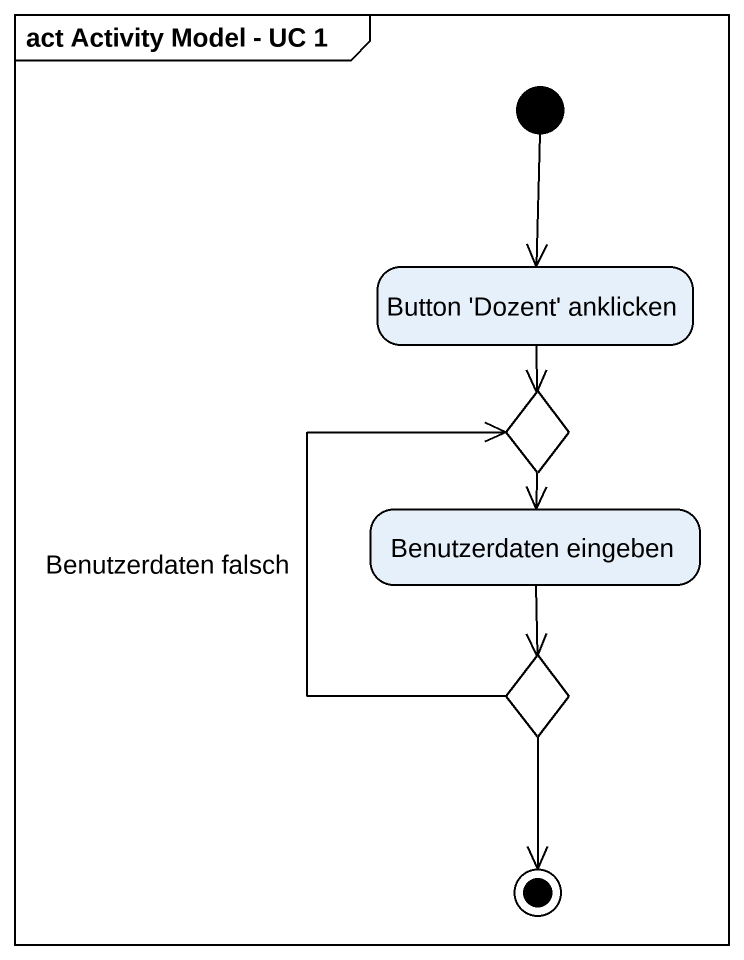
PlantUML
@startuml
mainframe act Activity Model - UC 1
hide empty description
state "Button 'Dozent' anklicken" as Button_Dozent_anklicken
state choice1 <<choice>>
state "Benutzerdaten eingeben" as Benutzerdaten_eingeben
state choice2 <<choice>>
[*] --> Button_Dozent_anklicken
Button_Dozent_anklicken --> choice1
choice1 --> Benutzerdaten_eingeben
Benutzerdaten_eingeben --> choice2
choice2 -up-> choice1 : Benutzerdaten falsch
choice2 --> [*]
@enduml
